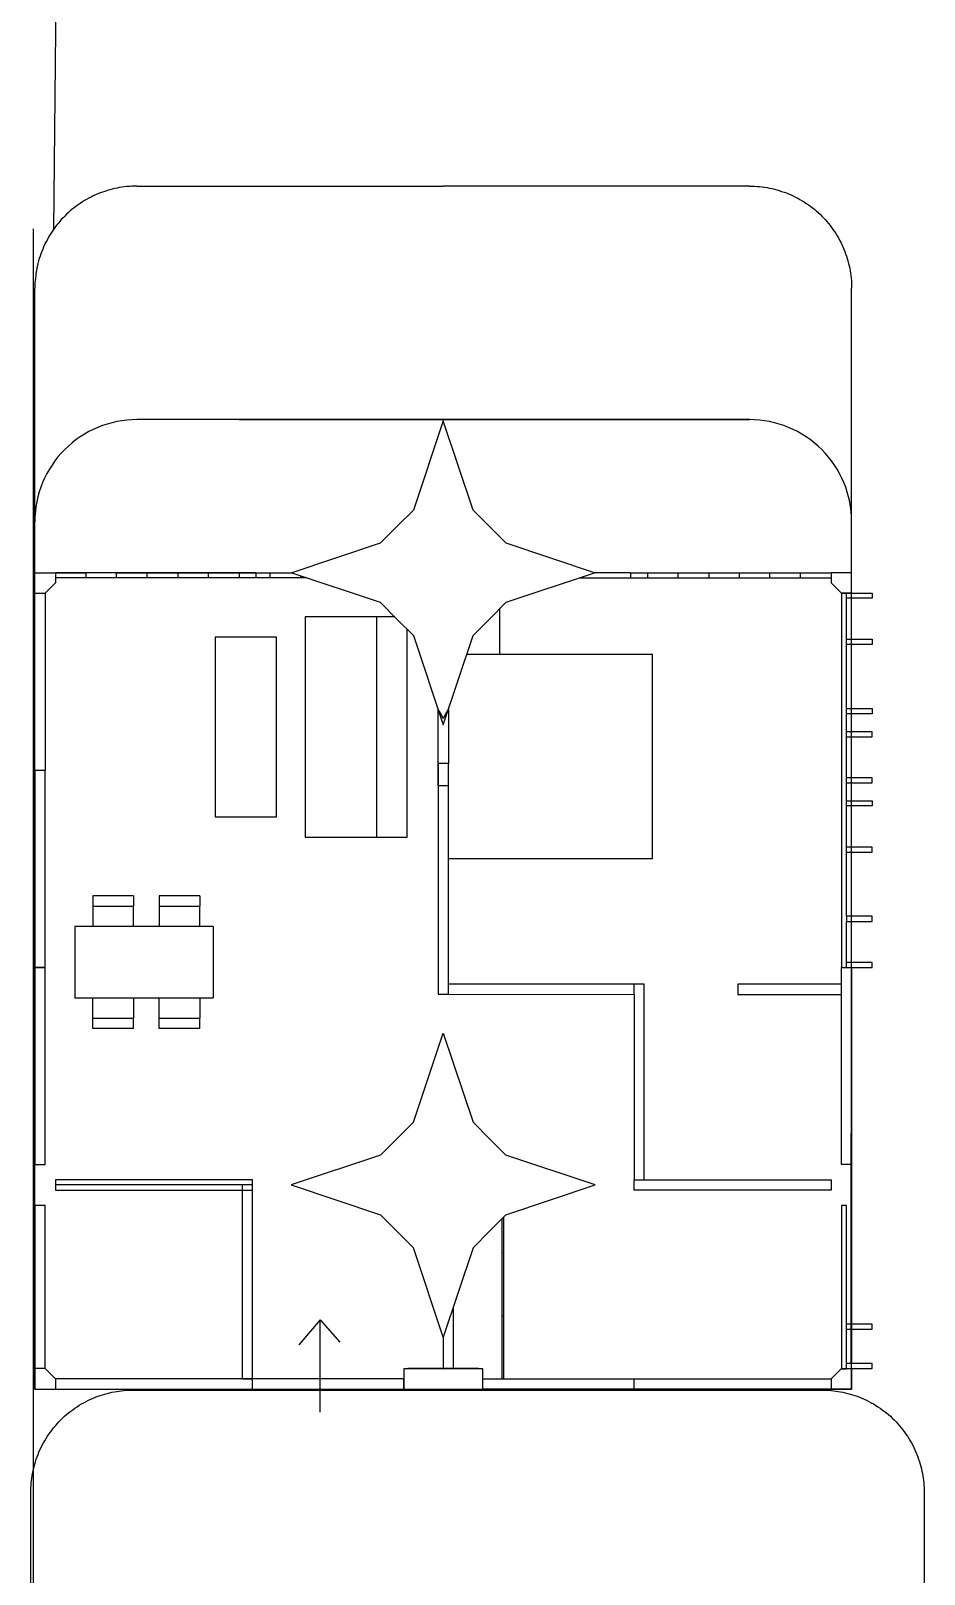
# Model space of a CAD drawing. Header units: metres. Extents: x -79796 to 428529, y -36333 to 94467.
# Drawn here: x 14351 to 23101, y 4922 to 20046 of the extents above; entities that cross this region are included whole.
import ezdxf

# ---------------------------------------------------------------- set-up
doc = ezdxf.new("R2010")
doc.units = ezdxf.units.M
for name, color, linetype in [('Default', 7, 'Continuous'), ('Make2D$Visible$ClippingPlaneIntersections$Default', 7, 'Continuous'), ('Make2D$Visible$Curves$Default', 7, 'Continuous')]:
    doc.layers.add(name, color=color, linetype=linetype)
for name, color, linetype, true_color in [('Make2D$Visible$ClippingPlaneIntersections$columns', 1, 'Continuous', 0xff0000), ('Make2D$Visible$ClippingPlaneIntersections$glasses', 4, 'Continuous', 0x00ffff), ('Make2D$Visible$Curves$balconies', 2, 'Continuous', 0xffff00), ('Make2D$Visible$Curves$floors', 3, 'Continuous', 0x00ff00), ('Make2D$Visible$Curves$glasses', 4, 'Continuous', 0x00ffff), ('slabs', 5, 'Continuous', 0x0000ff)]:
    doc.layers.add(name, color=color, linetype=linetype, true_color=true_color)

# ---------------------------------------------------------------- blocks, each defined once
blk = doc.blocks.new('2B3P-flat-3-flat-1')
at = {"color": 0, "linetype": 'ByBlock', "lineweight": -2}
for p, q in [((955821, -1581353), (949820, -1581353)), ((950821, -1581353), (955821, -1581353)), ((948821, -1582853), (948820, -1582354)), ((956821, -1582853), (956821, -1582354))]:
    blk.add_line(p, q, dxfattribs=at)
at = {"color": 0, "linetype": 'Continuous', "lineweight": -2}
for p, q in [((951614, -1590176), (951406, -1590420)), ((951614, -1591081), (951614, -1590176)), ((951614, -1590176), (951807, -1590395))]:
    blk.add_line(p, q, dxfattribs=at)
at = {"color": 0, "linetype": 'ByBlock', "lineweight": 35}
blk.add_lwpolyline([(956821, -1590597), (956821, -1588347)], dxfattribs=at)
at = {"color": 0, "linetype": 'ByBlock', "lineweight": -2}
for centre, start, end in [((949820, -1582353), 90, 180.0102), ((955821, -1582353), 359.9853, 90)]:
    blk.add_arc(centre, 1000, start, end, dxfattribs=at)
at = {"layer": 'Make2D$Visible$ClippingPlaneIntersections$columns'}
for p, q in [((952821, -1581364), (952529, -1582239)), ((953112, -1582239), (952821, -1581364)), ((952529, -1582239), (952367, -1582400)), ((953112, -1582239), (953274, -1582400)), ((952206, -1582562), (952367, -1582400)), ((953435, -1582562), (953274, -1582400)), ((951331, -1582853), (952206, -1582562)), ((953435, -1582562), (954310, -1582853)), ((952206, -1583145), (951331, -1582853)), ((954310, -1582853), (953435, -1583145)), ((952206, -1583145), (952367, -1583307)), ((953435, -1583145), (953274, -1583307)), ((952529, -1583468), (952367, -1583307)), ((953112, -1583468), (953274, -1583307)), ((952529, -1583468), (952821, -1584343)), ((952821, -1584343), (953112, -1583468)), ((952529, -1588239), (952821, -1587364)), ((952821, -1587364), (953112, -1588239)), ((952529, -1588239), (952367, -1588400)), ((953112, -1588239), (953274, -1588400)), ((952206, -1588562), (952367, -1588400)), ((953435, -1588562), (953274, -1588400)), ((952206, -1588562), (951331, -1588853)), ((954310, -1588853), (953435, -1588562)), ((951331, -1588853), (952206, -1589145)), ((953435, -1589145), (954310, -1588853)), ((952206, -1589145), (952367, -1589307)), ((953435, -1589145), (953274, -1589307)), ((952367, -1589307), (952529, -1589468)), ((953112, -1589468), (953274, -1589307)), ((952821, -1590343), (952529, -1589468)), ((953112, -1589468), (952821, -1590343))]:
    blk.add_line(p, q, dxfattribs=at)
at = {"layer": 'Make2D$Visible$ClippingPlaneIntersections$Default'}
for p, q in [((948821, -1582853), (949021, -1582853)), ((948821, -1583053), (948821, -1582853)), ((949021, -1582853), (949021, -1582953)), ((956821, -1582853), (956621, -1582853)), ((956621, -1582853), (956621, -1582953)), ((956621, -1582853), (956621, -1582853)), ((956821, -1583053), (956821, -1582853)), ((948821, -1583053), (948921, -1583053)), ((948821, -1584791), (948821, -1583053)), ((949021, -1582953), (948921, -1583053)), ((948921, -1583053), (948921, -1584792)), ((956621, -1582953), (956721, -1583053)), ((956721, -1583053), (956821, -1583053)), ((956771, -1583054), (957021, -1583054)), ((957021, -1583054), (957021, -1583104)), ((957021, -1583104), (956771, -1583104)), ((956771, -1583506), (957021, -1583506)), ((957021, -1583506), (957021, -1583556)), ((957021, -1583556), (956771, -1583556)), ((952771, -1584722), (952771, -1584192)), ((952871, -1584194), (952871, -1584722)), ((956771, -1584185), (957021, -1584185)), ((957021, -1584235), (956771, -1584235)), ((957021, -1584185), (957021, -1584235)), ((957021, -1584411), (956771, -1584411)), ((957021, -1584461), (957021, -1584411)), ((956771, -1584461), (957021, -1584461)), ((952871, -1584722), (952771, -1584723)), ((952871, -1584722), (952771, -1584722)), ((952771, -1584723), (952771, -1586984)), ((952871, -1586984), (952871, -1584722)), ((948921, -1584792), (948821, -1584791)), ((948821, -1584791), (948821, -1586722)), ((948921, -1584791), (948821, -1584791)), ((948921, -1586722), (948921, -1584792)), ((957021, -1584863), (956771, -1584863)), ((957021, -1584913), (957021, -1584863)), ((956771, -1584913), (957021, -1584913)), ((956771, -1585089), (957021, -1585089)), ((957021, -1585139), (956771, -1585139)), ((957021, -1585089), (957021, -1585139)), ((957021, -1585542), (956771, -1585542)), ((956771, -1585592), (957021, -1585592)), ((957021, -1585592), (957021, -1585542)), ((957021, -1586220), (956771, -1586220)), ((956771, -1586220), (956771, -1586270)), ((957021, -1586270), (957021, -1586220)), ((956771, -1586270), (957021, -1586270)), ((957021, -1586672), (956771, -1586672)), ((957021, -1586722), (957021, -1586672)), ((948821, -1586722), (948821, -1588653)), ((948921, -1586722), (948821, -1586722)), ((948821, -1586722), (948921, -1586722)), ((948921, -1588653), (948921, -1586722)), ((956721, -1588653), (956721, -1586722)), ((956721, -1586722), (956771, -1586722)), ((956771, -1586722), (957021, -1586722)), ((956771, -1586722), (956821, -1586722)), ((956821, -1586722), (956821, -1588653)), ((952771, -1586984), (952871, -1586984)), ((954690, -1586885), (952871, -1586885)), ((952871, -1586984), (954690, -1586985)), ((954790, -1586885), (954690, -1586885)), ((954690, -1586985), (954690, -1586885)), ((954690, -1586985), (954690, -1588803)), ((954790, -1588803), (954790, -1586885)), ((956721, -1586885), (955705, -1586885)), ((955705, -1586885), (955705, -1586985)), ((955705, -1586985), (956721, -1586985)), ((948821, -1588653), (948921, -1588653)), ((956821, -1588653), (956721, -1588653)), ((949021, -1588803), (949021, -1588903)), ((950952, -1588803), (949021, -1588803)), ((950952, -1588903), (950952, -1588803)), ((954689, -1588903), (954690, -1588803)), ((954690, -1588803), (956621, -1588803)), ((956621, -1588803), (956621, -1588903)), ((949021, -1588903), (950952, -1588903)), ((950852, -1588853), (950852, -1590753)), ((950952, -1588853), (950852, -1588853)), ((950952, -1590753), (950952, -1588853)), ((956621, -1588903), (954689, -1588903)), ((948821, -1589053), (948821, -1590653)), ((948921, -1589053), (948821, -1589053)), ((948921, -1590653), (948921, -1589053)), ((953394, -1589187), (953394, -1589521)), ((953414, -1589521), (953414, -1589167)), ((953394, -1589521), (953394, -1590138)), ((953414, -1589521), (953394, -1589521)), ((953414, -1590138), (953414, -1589521)), ((952921, -1590653), (952921, -1590043)), ((953394, -1590138), (953394, -1590754)), ((953414, -1590138), (953394, -1590138)), ((953414, -1590754), (953414, -1590138)), ((952821, -1590343), (952821, -1590654)), ((957021, -1590216), (956771, -1590216)), ((956771, -1590266), (957021, -1590266)), ((957021, -1590266), (957021, -1590216)), ((957021, -1590603), (956771, -1590603)), ((957021, -1590653), (957021, -1590603)), ((948921, -1590653), (948821, -1590653)), ((948821, -1590653), (948821, -1590853)), ((949021, -1590753), (948921, -1590653)), ((949021, -1590753), (949021, -1590853)), ((950952, -1590754), (949021, -1590753)), ((950852, -1590753), (950952, -1590753)), ((952434, -1590754), (950952, -1590753)), ((950952, -1590854), (950952, -1590754)), ((953207, -1590654), (952434, -1590654)), ((952434, -1590654), (952434, -1590854)), ((953207, -1590854), (953207, -1590654)), ((953207, -1590754), (954689, -1590753)), ((953394, -1590754), (953414, -1590754)), ((954689, -1590754), (956621, -1590753)), ((954689, -1590854), (954689, -1590754)), ((956621, -1590753), (956721, -1590653)), ((956621, -1590753), (956621, -1590853)), ((956721, -1590653), (956821, -1590653)), ((956771, -1590653), (957021, -1590653)), ((956821, -1590653), (956821, -1590853)), ((948821, -1590853), (949021, -1590853)), ((949021, -1590853), (949021, -1590853)), ((949021, -1590853), (950952, -1590854)), ((950952, -1590853), (952434, -1590854)), ((952434, -1590854), (953207, -1590854)), ((954689, -1590853), (953207, -1590854)), ((956621, -1590853), (954689, -1590854)), ((956821, -1590853), (956621, -1590853)), ((956621, -1590853), (956621, -1590853))]:
    blk.add_line(p, q, dxfattribs=at)
blk.add_arc((932268, -1595945), 23632, 29.5761, 29.8219, dxfattribs=at)
at = {"layer": 'Make2D$Visible$ClippingPlaneIntersections$Default', "extrusion": (0, 0, -1)}
blk.add_arc((-972753, -1595682), 22963, 29.769, 30.0182, dxfattribs=at)
at = {"layer": 'Make2D$Visible$ClippingPlaneIntersections$glasses'}
for p, q in [((949321, -1582853), (949021, -1582853)), ((949021, -1582853), (949021, -1582853)), ((949321, -1582903), (949021, -1582903)), ((949608, -1582853), (949321, -1582853)), ((949608, -1582903), (949321, -1582903)), ((949921, -1582853), (949608, -1582853)), ((949921, -1582903), (949608, -1582903)), ((950221, -1582853), (949921, -1582853)), ((950221, -1582903), (949921, -1582903)), ((950521, -1582853), (950221, -1582853)), ((950521, -1582903), (950221, -1582903)), ((950821, -1582853), (950521, -1582853)), ((950821, -1582903), (950521, -1582903)), ((950985, -1582853), (950821, -1582853)), ((950985, -1582903), (950821, -1582903)), ((950985, -1582853), (950985, -1582903)), ((950985, -1582853), (951331, -1582853)), ((951481, -1582903), (950985, -1582903)), ((954160, -1582903), (954656, -1582903)), ((954656, -1582853), (954310, -1582853)), ((954656, -1582853), (954821, -1582853)), ((954656, -1582853), (954656, -1582903)), ((954656, -1582903), (954821, -1582903)), ((954821, -1582853), (955121, -1582853)), ((954821, -1582903), (955121, -1582903)), ((955121, -1582853), (955421, -1582853)), ((955121, -1582903), (955421, -1582903)), ((955421, -1582853), (955721, -1582853)), ((955421, -1582903), (955721, -1582903)), ((955721, -1582853), (956033, -1582853)), ((955721, -1582903), (956033, -1582903)), ((956033, -1582853), (956321, -1582853)), ((956033, -1582903), (956321, -1582903)), ((956321, -1582853), (956621, -1582853)), ((956321, -1582903), (956621, -1582903)), ((956721, -1583054), (956721, -1586722)), ((956771, -1583054), (956721, -1583054)), ((956771, -1586220), (956771, -1583054)), ((956771, -1586722), (956771, -1586270)), ((956721, -1586722), (956771, -1586722)), ((956771, -1589054), (956721, -1589054)), ((956721, -1589054), (956721, -1590654)), ((956771, -1590654), (956771, -1589054)), ((956721, -1590654), (956771, -1590654))]:
    blk.add_line(p, q, dxfattribs=at)
at = {"layer": 'Make2D$Visible$Curves$balconies'}
for p, q in [((949021, -1582854), (949321, -1582854)), ((949621, -1582854), (950985, -1582854)), ((954656, -1582854), (956621, -1582854))]:
    blk.add_line(p, q, dxfattribs=at)
at = {"layer": 'Make2D$Visible$Curves$Default'}
for p, q in [((948921, -1583054), (949021, -1582954)), ((949021, -1582953), (949021, -1582954)), ((956621, -1582953), (956621, -1582954)), ((956721, -1583054), (956621, -1582954)), ((956721, -1583053), (956721, -1583054)), ((956821, -1583054), (956771, -1583054)), ((956821, -1583053), (956821, -1583054)), ((953371, -1583210), (953371, -1583655)), ((951468, -1583286), (951468, -1584086)), ((952168, -1583286), (951468, -1583286)), ((952168, -1583286), (952168, -1584086)), ((952347, -1583286), (952168, -1583286)), ((950587, -1583486), (950587, -1584086)), ((951187, -1583486), (950587, -1583486)), ((951187, -1585246), (951187, -1583486)), ((952468, -1585446), (952468, -1583407)), ((953371, -1583655), (953050, -1583655)), ((954871, -1583655), (953371, -1583655)), ((954871, -1585655), (954871, -1583655)), ((950587, -1584086), (950587, -1585246)), ((951468, -1584086), (951468, -1585446)), ((952168, -1584086), (952168, -1585446)), ((952770, -1584829), (952769, -1584188)), ((952871, -1584194), (952871, -1584193)), ((952771, -1584936), (952770, -1584829)), ((952771, -1584943), (952771, -1584936)), ((952774, -1584943), (952771, -1584943)), ((952790, -1584943), (952774, -1584943)), ((952871, -1584942), (952790, -1584943)), ((950587, -1585246), (951187, -1585246)), ((951468, -1585446), (952168, -1585446)), ((952168, -1585446), (952468, -1585446)), ((952871, -1585655), (954871, -1585655)), ((949387, -1586020), (949387, -1586120)), ((949787, -1586020), (949387, -1586020)), ((949787, -1586020), (949787, -1586120)), ((950037, -1586020), (950037, -1586120)), ((950437, -1586020), (950037, -1586020)), ((950437, -1586020), (950437, -1586120)), ((949387, -1586120), (949387, -1586320)), ((949387, -1586120), (949787, -1586120)), ((949787, -1586320), (949787, -1586120)), ((950037, -1586120), (950437, -1586120)), ((950037, -1586120), (950037, -1586320)), ((950437, -1586320), (950437, -1586120)), ((950566, -1586320), (949212, -1586320)), ((949212, -1586320), (949212, -1587020)), ((950566, -1586320), (950566, -1587020)), ((949212, -1587020), (950566, -1587020)), ((949387, -1587220), (949387, -1587020)), ((949787, -1587020), (949787, -1587220)), ((950037, -1587220), (950037, -1587020)), ((950437, -1587020), (950437, -1587220)), ((949387, -1587320), (949387, -1587220)), ((949387, -1587220), (949787, -1587220)), ((949787, -1587320), (949787, -1587220)), ((950037, -1587320), (950037, -1587220)), ((950037, -1587220), (950437, -1587220)), ((950437, -1587320), (950437, -1587220)), ((949787, -1587320), (949387, -1587320)), ((950437, -1587320), (950037, -1587320)), ((950852, -1588853), (949021, -1588853)), ((950952, -1588853), (950952, -1588853)), ((953394, -1589186), (953394, -1589187)), ((953414, -1589167), (953414, -1589166)), ((950852, -1590753), (950342, -1590753)), ((950952, -1590753), (950952, -1590754)), ((950952, -1590753), (950952, -1590754)), ((950952, -1590753), (950952, -1590753)), ((952434, -1590753), (950952, -1590753)), ((952434, -1590753), (952434, -1590754)), ((952434, -1590853), (952434, -1590754)), ((952476, -1590653), (952474, -1590653)), ((952485, -1590653), (952476, -1590653)), ((952517, -1590653), (952485, -1590653)), ((952647, -1590653), (952517, -1590653)), ((952994, -1590653), (952647, -1590653)), ((952821, -1590654), (952921, -1590653)), ((953124, -1590653), (952994, -1590653)), ((953157, -1590653), (953124, -1590653)), ((953165, -1590653), (953157, -1590653)), ((953167, -1590653), (953165, -1590653)), ((953207, -1590753), (953394, -1590753)), ((953207, -1590753), (953207, -1590754)), ((953207, -1590841), (953207, -1590754)), ((953414, -1590753), (954689, -1590753)), ((954689, -1590753), (954689, -1590754)), ((954689, -1590753), (954689, -1590753)), ((954690, -1590753), (954689, -1590754)), ((954690, -1590753), (955300, -1590753)), ((948821, -1590853), (948821, -1590854)), ((949021, -1590853), (949021, -1590854)), ((949021, -1590853), (950342, -1590853)), ((950952, -1590853), (952434, -1590853)), ((953910, -1590853), (953207, -1590853)), ((954689, -1590853), (953910, -1590853)), ((956621, -1590853), (955299, -1590853)), ((956621, -1590853), (956621, -1590854)), ((956821, -1590853), (956821, -1590854))]:
    blk.add_line(p, q, dxfattribs=at)
at = {"layer": 'Make2D$Visible$Curves$Default', "extrusion": (0, 0, -1)}
blk.add_arc((-952771, -1584936), 6.79, 268.0975, 273.3106, dxfattribs=at)
at = {"layer": 'Make2D$Visible$Curves$Default'}
for centre, start, end in [((952474, -1590654), 49.5406, 191.9855), ((953167, -1590654), 347.9804, 130.4684)]:
    blk.add_arc(centre, 0.261, start, end, dxfattribs=at)
at = {"layer": 'Make2D$Visible$Curves$floors'}
for p, q in [((949621, -1582854), (949321, -1582854)), ((956821, -1583054), (956821, -1583054)), ((956821, -1583506), (956821, -1583104)), ((956821, -1584185), (956821, -1583556)), ((956821, -1584411), (956821, -1584235)), ((956821, -1584863), (956821, -1584461)), ((956821, -1585089), (956821, -1584913)), ((956821, -1585542), (956821, -1585139)), ((956821, -1586220), (956821, -1585592)), ((956821, -1586672), (956821, -1586270)), ((956821, -1586722), (956821, -1586722)), ((956821, -1590216), (956821, -1590068)), ((956821, -1590603), (956821, -1590266)), ((956821, -1590653), (956821, -1590653)), ((948821, -1590854), (952434, -1590854)), ((953207, -1590854), (956821, -1590854))]:
    blk.add_line(p, q, dxfattribs=at)
at = {"layer": 'Make2D$Visible$Curves$glasses'}
for p, q in [((949321, -1582854), (949321, -1582853)), ((949321, -1582903), (949321, -1582854)), ((949621, -1582854), (949621, -1582853)), ((949621, -1582903), (949621, -1582854)), ((949921, -1582903), (949921, -1582853)), ((950221, -1582853), (950221, -1582854)), ((950221, -1582854), (950221, -1582854)), ((950221, -1582854), (950221, -1582903)), ((950521, -1582854), (950521, -1582853)), ((950521, -1582903), (950521, -1582854)), ((950821, -1582853), (950821, -1582854)), ((950821, -1582854), (950821, -1582903)), ((951121, -1582853), (951121, -1582903)), ((951123, -1582853), (951123, -1582903)), ((951421, -1582883), (951421, -1582903)), ((954821, -1582853), (954821, -1582903)), ((955121, -1582854), (955121, -1582853)), ((955121, -1582903), (955121, -1582854)), ((955421, -1582853), (955421, -1582854)), ((955421, -1582854), (955421, -1582903)), ((955721, -1582903), (955721, -1582853)), ((956021, -1582854), (956021, -1582853)), ((956021, -1582903), (956021, -1582854)), ((956321, -1582903), (956321, -1582853))]:
    blk.add_line(p, q, dxfattribs=at)
blk = doc.blocks.new('SLAB 2B-flat-3-flat-1')
at = {"layer": 'Default', "color": 7}
blk.add_line((948821, -1590854), (956821, -1590854), dxfattribs=at)
at = {"layer": 'slabs'}
for points in [[(949820, -1579065), (949796, -1579065), (949771, -1579066), (949747, -1579068), (949722, -1579070), (949698, -1579072), (949673, -1579076), (949649, -1579080), (949625, -1579084), (949601, -1579089), (949577, -1579095), (949553, -1579101), (949529, -1579108), (949506, -1579116), (949483, -1579124), (949460, -1579132), (949437, -1579141), (949414, -1579151), (949392, -1579161), (949370, -1579172), (949348, -1579183), (949327, -1579195), (949306, -1579207), (949285, -1579220), (949264, -1579234), (949244, -1579248), (949224, -1579262), (949205, -1579277), (949186, -1579292), (949167, -1579308), (949149, -1579324), (949131, -1579341), (949113, -1579358), (949096, -1579375), (949079, -1579393), (949063, -1579412), (949047, -1579430), (949032, -1579449), (949017, -1579469), (949003, -1579489), (948989, -1579509), (948976, -1579530), (948963, -1579550), (948950, -1579572), (948939, -1579593), (948927, -1579615), (948916, -1579637), (948906, -1579659), (948897, -1579682), (948887, -1579705), (948879, -1579728), (948871, -1579751), (948863, -1579774), (948857, -1579798), (948850, -1579822), (948845, -1579845), (948840, -1579870), (948835, -1579894), (948831, -1579918), (948828, -1579942), (948825, -1579967), (948823, -1579991), (948821, -1580016), (948821, -1580040), (948820, -1580065)], [(949820, -1579065), (952821, -1579065)], [(955821, -1579065), (952821, -1579065)], [(955821, -1579065), (955846, -1579065), (955870, -1579066), (955895, -1579068), (955919, -1579070), (955944, -1579073), (955968, -1579076), (955992, -1579080), (956017, -1579084), (956041, -1579089), (956065, -1579095), (956088, -1579101), (956112, -1579108), (956135, -1579116), (956159, -1579124), (956182, -1579132), (956204, -1579141), (956227, -1579151), (956249, -1579161), (956271, -1579172), (956293, -1579183), (956315, -1579195), (956336, -1579208), (956357, -1579220), (956377, -1579234), (956397, -1579248), (956417, -1579262), (956437, -1579277), (956456, -1579292), (956474, -1579308), (956493, -1579324), (956511, -1579341), (956528, -1579358), (956545, -1579375), (956562, -1579393), (956578, -1579412), (956594, -1579430), (956609, -1579450), (956624, -1579469), (956638, -1579489), (956652, -1579509), (956666, -1579530), (956679, -1579551), (956691, -1579572), (956703, -1579593), (956714, -1579615), (956725, -1579637), (956735, -1579659), (956745, -1579682), (956754, -1579705), (956762, -1579728), (956770, -1579751), (956778, -1579774), (956785, -1579798), (956791, -1579822), (956797, -1579846), (956802, -1579870), (956806, -1579894), (956810, -1579918), (956813, -1579942), (956816, -1579967), (956818, -1579991), (956820, -1580016), (956821, -1580040), (956821, -1580065)], [(948821, -1590854), (948820, -1580065)], [(956821, -1590854), (956821, -1580065)]]:
    blk.add_lwpolyline(points, dxfattribs=at)
blk = doc.blocks.new('SLAB 1 B 2P-flat-4-flat-1')
at = {"layer": 'slabs'}
for points in [[(948470, 1572512), (948470, 1572534), (948471, 1572557), (948472, 1572579), (948474, 1572602), (948476, 1572625), (948479, 1572648), (948482, 1572671), (948486, 1572694), (948491, 1572717), (948496, 1572740), (948502, 1572764), (948508, 1572787), (948515, 1572810), (948523, 1572834), (948531, 1572857), (948540, 1572880), (948549, 1572903), (948559, 1572926), (948570, 1572949), (948581, 1572971), (948593, 1572994), (948606, 1573016), (948619, 1573038), (948633, 1573059), (948647, 1573080), (948662, 1573101), (948677, 1573122), (948693, 1573142), (948710, 1573162), (948727, 1573182), (948744, 1573201), (948763, 1573219), (948781, 1573237), (948800, 1573255), (948819, 1573272), (948839, 1573288), (948860, 1573304), (948880, 1573320), (948901, 1573335), (948922, 1573349), (948944, 1573363), (948966, 1573376), (948988, 1573388), (949010, 1573400), (949033, 1573412), (949056, 1573422), (949079, 1573432), (949102, 1573442), (949125, 1573451), (949148, 1573459), (949171, 1573466), (949194, 1573473), (949218, 1573480), (949241, 1573486), (949264, 1573491), (949288, 1573495), (949311, 1573499), (949334, 1573503), (949357, 1573506), (949380, 1573508), (949402, 1573510), (949425, 1573511), (949447, 1573512), (949470, 1573512)], [(949470, 1573512), (956220, 1573512)], [(956220, 1573512), (956242, 1573512), (956264, 1573511), (956287, 1573510), (956309, 1573508), (956332, 1573506), (956355, 1573503), (956378, 1573499), (956402, 1573495), (956425, 1573491), (956448, 1573486), (956471, 1573480), (956495, 1573473), (956518, 1573466), (956541, 1573459), (956565, 1573451), (956588, 1573442), (956611, 1573432), (956634, 1573422), (956656, 1573412), (956679, 1573400), (956701, 1573388), (956723, 1573376), (956745, 1573363), (956767, 1573349), (956788, 1573335), (956809, 1573320), (956830, 1573304), (956850, 1573288), (956870, 1573272), (956889, 1573255), (956908, 1573237), (956927, 1573219), (956945, 1573201), (956962, 1573182), (956979, 1573162), (956996, 1573142), (957012, 1573122), (957027, 1573101), (957042, 1573080), (957057, 1573059), (957070, 1573038), (957083, 1573016), (957096, 1572994), (957108, 1572971), (957119, 1572949), (957130, 1572926), (957140, 1572903), (957149, 1572880), (957158, 1572857), (957166, 1572834), (957174, 1572810), (957181, 1572787), (957187, 1572764), (957193, 1572740), (957198, 1572717), (957203, 1572694), (957207, 1572671), (957210, 1572648), (957213, 1572625), (957216, 1572602), (957217, 1572579), (957219, 1572557), (957219, 1572534), (957220, 1572512)], [(948470, 1561762), (948470, 1572512)], [(957220, 1572512), (957220, 1561762)], [(949470, 1560762), (949447, 1560762), (949425, 1560763), (949402, 1560764), (949380, 1560766), (949357, 1560768), (949334, 1560771), (949311, 1560775), (949288, 1560779), (949264, 1560783), (949241, 1560789), (949218, 1560794), (949194, 1560801), (949171, 1560808), (949148, 1560815), (949125, 1560823), (949102, 1560832), (949079, 1560842), (949056, 1560852), (949033, 1560862), (949010, 1560874), (948988, 1560886), (948966, 1560898), (948944, 1560911), (948922, 1560925), (948901, 1560939), (948880, 1560954), (948860, 1560970), (948839, 1560986), (948819, 1561002), (948800, 1561019), (948781, 1561037), (948763, 1561055), (948744, 1561073), (948727, 1561092), (948710, 1561112), (948693, 1561132), (948677, 1561152), (948662, 1561173), (948647, 1561194), (948633, 1561215), (948619, 1561236), (948606, 1561258), (948593, 1561280), (948581, 1561303), (948570, 1561325), (948559, 1561348), (948549, 1561371), (948540, 1561394), (948531, 1561417), (948523, 1561440), (948515, 1561464), (948508, 1561487), (948502, 1561510), (948496, 1561534), (948491, 1561557), (948486, 1561580), (948482, 1561603), (948479, 1561626), (948476, 1561649), (948474, 1561672), (948472, 1561695), (948471, 1561717), (948470, 1561740), (948470, 1561762)], [(957220, 1561762), (957219, 1561740), (957219, 1561717), (957217, 1561695), (957216, 1561672), (957213, 1561649), (957210, 1561626), (957207, 1561603), (957203, 1561580), (957198, 1561557), (957193, 1561534), (957187, 1561510), (957181, 1561487), (957174, 1561464), (957166, 1561440), (957158, 1561417), (957149, 1561394), (957140, 1561371), (957130, 1561348), (957119, 1561325), (957108, 1561303), (957096, 1561280), (957083, 1561258), (957070, 1561236), (957057, 1561215), (957042, 1561194), (957027, 1561173), (957012, 1561152), (956996, 1561132), (956979, 1561112), (956962, 1561092), (956945, 1561073), (956927, 1561055), (956908, 1561037), (956889, 1561019), (956870, 1561002), (956850, 1560986), (956830, 1560970), (956809, 1560954), (956788, 1560939), (956767, 1560925), (956745, 1560911), (956723, 1560898), (956701, 1560886), (956679, 1560874), (956656, 1560862), (956634, 1560852), (956611, 1560842), (956588, 1560832), (956565, 1560823), (956541, 1560815), (956518, 1560808), (956495, 1560801), (956471, 1560794), (956448, 1560789), (956425, 1560783), (956402, 1560779), (956378, 1560775), (956355, 1560771), (956332, 1560768), (956309, 1560766), (956287, 1560764), (956264, 1560763), (956242, 1560762), (956220, 1560762)], [(956220, 1560762), (949470, 1560762)]]:
    blk.add_lwpolyline(points, dxfattribs=at)

msp = doc.modelspace()

# ---------------------------------------------------------------- linework, layer by layer
for p, q in [((14608, 21607), (14573, 18101)), ((14376, -14069), (14376, 18107))]:
    msp.add_line(p, q)

# ---------------------------------------------------------------- block references
for name, p in [('SLAB 2B-flat-3-flat-1', (-934430, 1597589)), ('2B3P-flat-3-flat-1', (-934430, 1597589)), ('SLAB 1 B 2P-flat-4-flat-1', (-934119, -1566786))]:
    msp.add_blockref(name, p)

doc.saveas('drawing.dxf')
